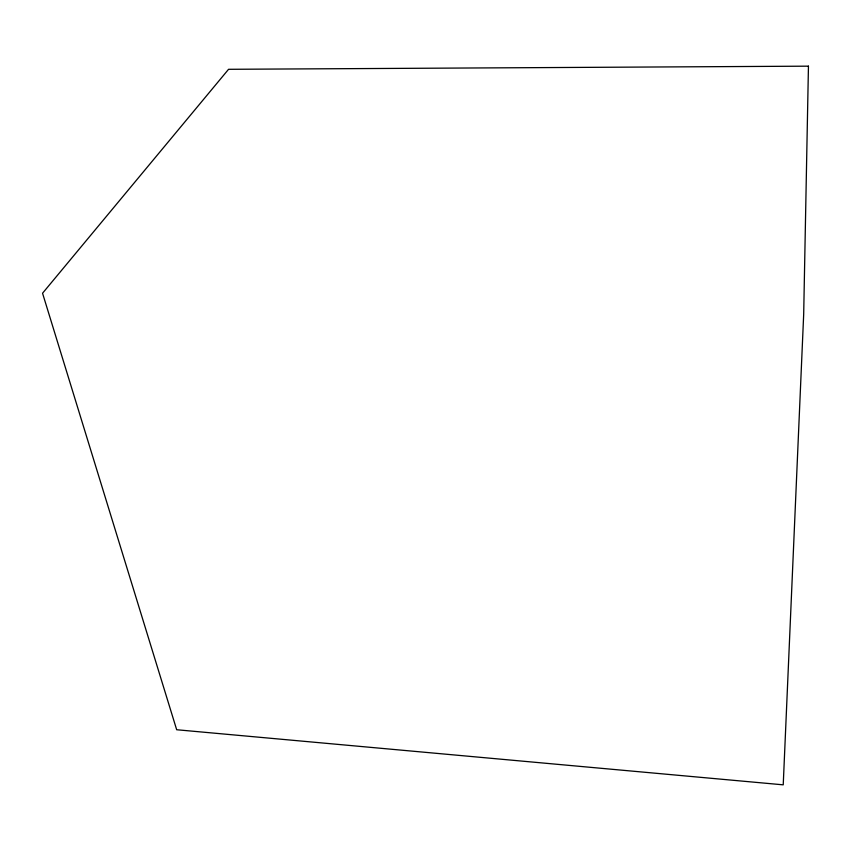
<?xml version="1.0" encoding="UTF-8"?>
<svg xmlns="http://www.w3.org/2000/svg" width="851" height="851" viewBox="0 0 851 851"><rect width="100%" height="100%" fill="white"/><g stroke="black" fill="none" stroke-linecap="round" stroke-linejoin="round"><path stroke-width="1.28" d="M808.45 66.165L803.684 314.338L783.228 784.835L176.678 729.743L42.55 293.233L228.557 69.303L808.45 66.165"/></g></svg>
